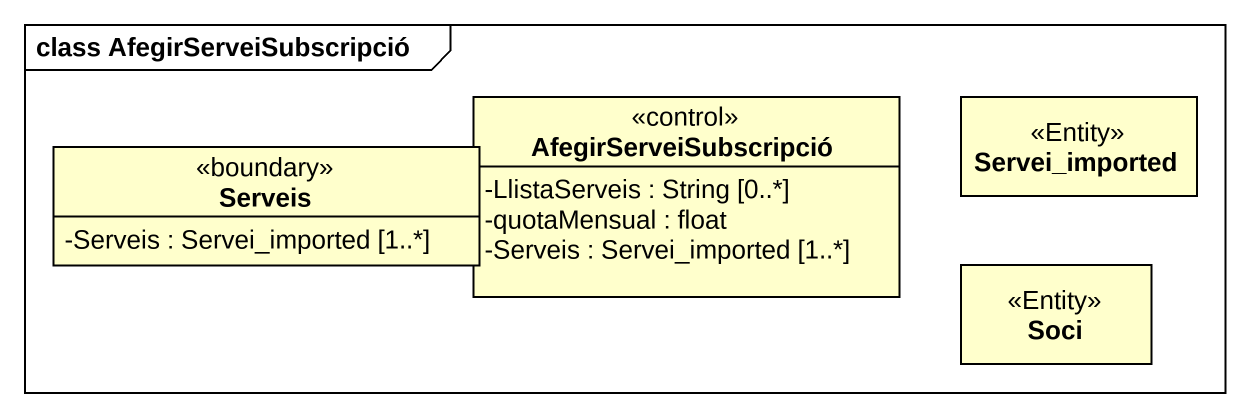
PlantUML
@startuml
mainframe class AfegirServeiSubscripció
hide circle
hide empty members
skinparam classAttributeIconSize 0
class Serveis <<boundary>> {
  -Serveis : Servei_imported [1..*]
}
class AfegirServeiSubscripció <<control>> {
  -LlistaServeis : String [0..*]
  -quotaMensual : float
  -Serveis : Servei_imported [1..*]
}
class Servei_imported <<Entity>>
class Soci <<Entity>>
@enduml
